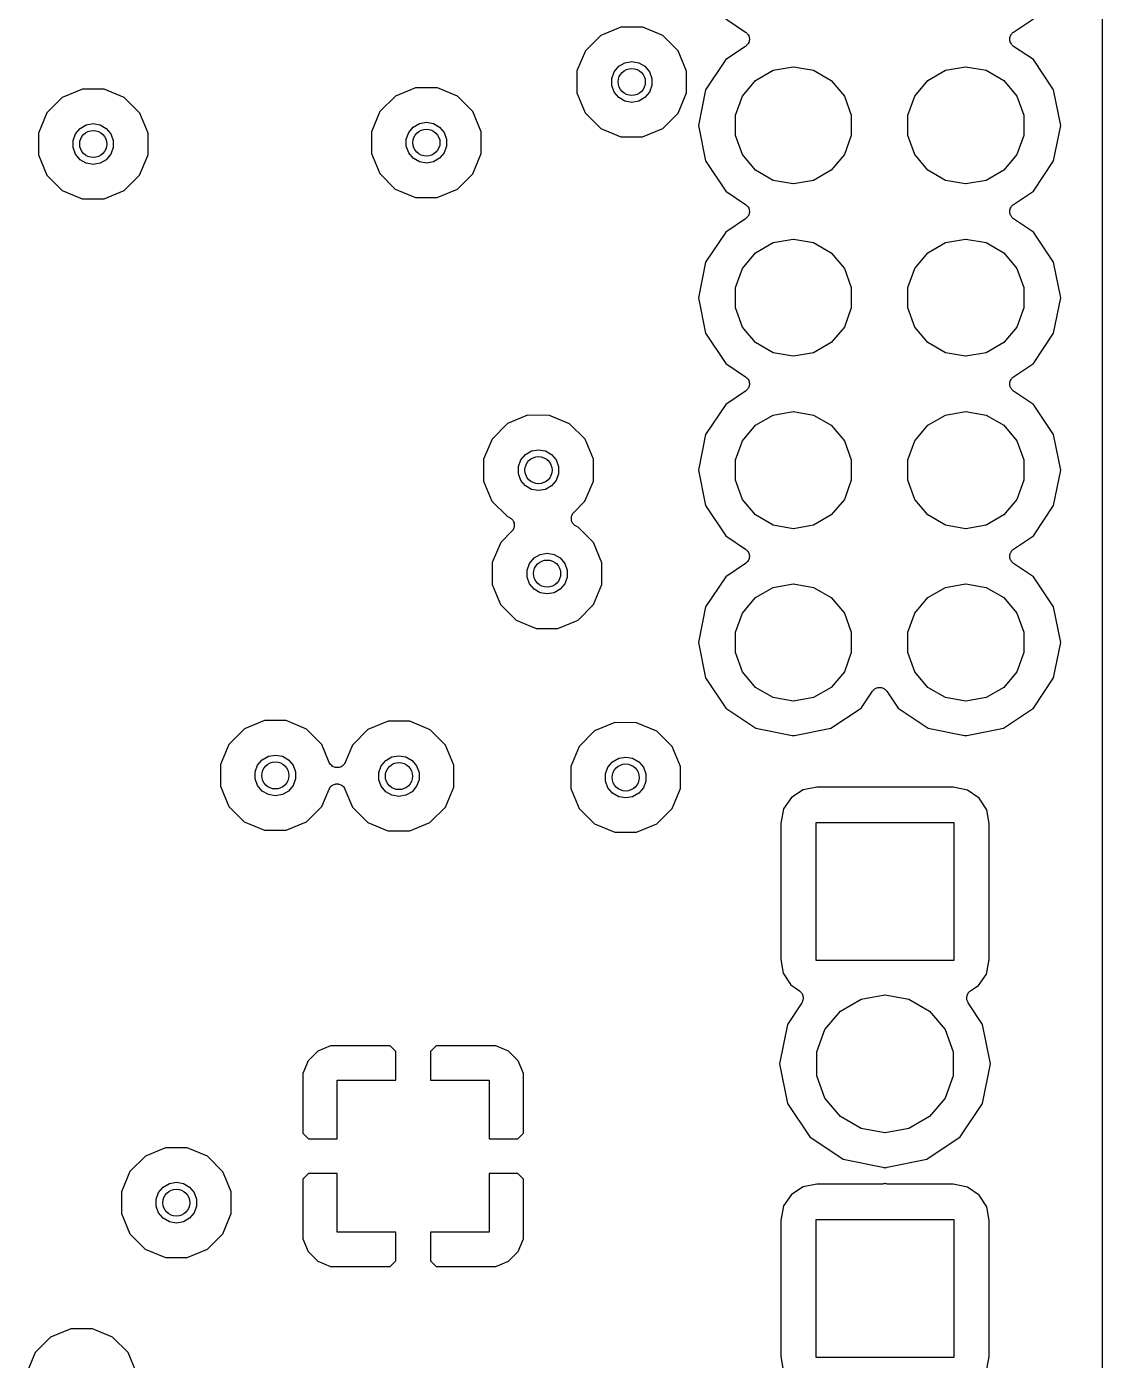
# Model space of a CAD drawing. Extents: x 10 to 287, y -200 to -10.
# Drawn here: x 163.66 to 179.5, y -106.21 to -86.56 of the extents above; entities that cross this region are included whole.
import ezdxf

# ---------------------------------------------------------------- set-up
doc = ezdxf.new("R2010")
doc.units = 0
doc.header["$MEASUREMENT"] = 0
doc.layers.add('BLACK', color=7, linetype='CONTINUOUS')

msp = doc.modelspace()

# ---------------------------------------------------------------- linework, layer by layer
at = {"layer": 'Black'}
for p, q in [((179.501, -47.667), (179.501, -107.903)), ((173.953, -86.4381), (174.246, -86.6344)), ((178.194, -86.6344), (178.487, -86.4381)), ((172.41, -86.5621), (172.113, -86.6848)), ((172.731, -86.5624), (172.41, -86.5621)), ((173.028, -86.6856), (172.731, -86.5624)), ((174.246, -86.6344), (174.256, -86.644)), ((174.256, -86.644), (174.267, -86.6522)), ((174.267, -86.6522), (174.272, -86.6591)), ((174.272, -86.6591), (174.278, -86.6649)), ((174.278, -86.6649), (174.284, -86.6773)), ((178.156, -86.6773), (178.162, -86.6649)), ((178.162, -86.6649), (178.168, -86.6591)), ((178.168, -86.6591), (178.173, -86.6522)), ((178.173, -86.6522), (178.184, -86.644)), ((178.184, -86.644), (178.194, -86.6344)), ((172.113, -86.6848), (171.886, -86.9119)), ((173.255, -86.9131), (173.028, -86.6856)), ((174.246, -86.8456), (173.953, -87.0419)), ((174.256, -86.836), (174.246, -86.8456)), ((174.267, -86.8278), (174.256, -86.836)), ((174.272, -86.8209), (174.267, -86.8278)), ((174.278, -86.8151), (174.272, -86.8209)), ((174.284, -86.8027), (174.278, -86.8151)), ((174.284, -86.6773), (174.292, -86.6889)), ((174.292, -86.7911), (174.284, -86.8027)), ((174.292, -86.6889), (174.294, -86.697)), ((174.294, -86.783), (174.292, -86.7911)), ((174.294, -86.697), (174.298, -86.7045)), ((174.298, -86.7755), (174.294, -86.783)), ((174.298, -86.7045), (174.299, -86.7182)), ((174.299, -86.7618), (174.298, -86.7755)), ((174.299, -86.7182), (174.302, -86.7317)), ((174.302, -86.7483), (174.299, -86.7618)), ((174.302, -86.7317), (174.302, -86.74)), ((174.302, -86.74), (174.302, -86.7483)), ((178.138, -86.7317), (178.141, -86.7182)), ((178.138, -86.74), (178.138, -86.7317)), ((178.138, -86.7483), (178.138, -86.74)), ((178.141, -86.7618), (178.138, -86.7483)), ((178.141, -86.7182), (178.142, -86.7045)), ((178.142, -86.7755), (178.141, -86.7618)), ((178.142, -86.7045), (178.146, -86.697)), ((178.146, -86.783), (178.142, -86.7755)), ((178.146, -86.697), (178.148, -86.6889)), ((178.148, -86.7911), (178.146, -86.783)), ((178.148, -86.6889), (178.156, -86.6773)), ((178.156, -86.8027), (178.148, -86.7911)), ((178.162, -86.8151), (178.156, -86.8027)), ((178.168, -86.8209), (178.162, -86.8151)), ((178.173, -86.8278), (178.168, -86.8209)), ((178.184, -86.836), (178.173, -86.8278)), ((178.194, -86.8456), (178.184, -86.836)), ((178.487, -87.0419), (178.194, -86.8456)), ((171.886, -86.9119), (171.762, -87.2086)), ((173.378, -87.21), (173.255, -86.9131)), ((173.953, -87.0419), (173.656, -87.4861)), ((178.784, -87.4861), (178.487, -87.0419)), ((171.762, -87.2086), (171.762, -87.53)), ((172.274, -87.3178), (172.309, -87.2196)), ((172.309, -87.2196), (172.377, -87.1395)), ((172.377, -87.1395), (172.467, -87.0873)), ((172.467, -87.0873), (172.57, -87.0691)), ((172.57, -87.0691), (172.673, -87.0873)), ((172.673, -87.0873), (172.763, -87.1395)), ((172.763, -87.1395), (172.831, -87.2196)), ((172.831, -87.2196), (172.866, -87.3178)), ((173.378, -87.5314), (173.378, -87.21)), ((174.392, -87.3484), (174.651, -87.1985)), ((174.651, -87.1985), (174.947, -87.1464)), ((174.947, -87.1464), (174.953, -87.1464)), ((174.953, -87.1464), (175.249, -87.1985)), ((175.249, -87.1985), (175.508, -87.3484)), ((176.932, -87.3484), (177.191, -87.1985)), ((177.191, -87.1985), (177.487, -87.1464)), ((177.487, -87.1464), (177.493, -87.1464)), ((177.493, -87.1464), (177.789, -87.1985)), ((177.789, -87.1985), (178.048, -87.3484)), ((172.274, -87.4222), (172.274, -87.3178)), ((172.309, -87.5204), (172.274, -87.4222)), ((172.866, -87.4222), (172.831, -87.5204)), ((172.866, -87.3178), (172.866, -87.4222)), ((174.199, -87.5782), (174.392, -87.3484)), ((175.508, -87.3484), (175.701, -87.5782)), ((176.739, -87.5782), (176.932, -87.3484)), ((178.048, -87.3484), (178.241, -87.5782)), ((164.18, -87.6002), (163.953, -87.8272)), ((164.477, -87.4775), (164.18, -87.6002)), ((164.798, -87.4778), (164.477, -87.4775)), ((165.095, -87.601), (164.798, -87.4778)), ((165.322, -87.8284), (165.095, -87.601)), ((169.088, -87.5798), (168.861, -87.8069)), ((169.385, -87.4571), (169.088, -87.5798)), ((169.706, -87.4574), (169.385, -87.4571)), ((170.003, -87.5806), (169.706, -87.4574)), ((170.067, -87.6448), (170.003, -87.5806)), ((170.23, -87.8081), (170.067, -87.6448)), ((171.762, -87.53), (171.885, -87.8269)), ((172.377, -87.6005), (172.309, -87.5204)), ((172.467, -87.6527), (172.377, -87.6005)), ((172.57, -87.6709), (172.467, -87.6527)), ((172.673, -87.6527), (172.57, -87.6709)), ((172.763, -87.6005), (172.673, -87.6527)), ((172.831, -87.5204), (172.763, -87.6005)), ((173.254, -87.8281), (173.378, -87.5314)), ((173.656, -87.4861), (173.552, -88.01)), ((174.096, -87.86), (174.199, -87.5782)), ((175.701, -87.5782), (175.804, -87.86)), ((176.636, -87.86), (176.739, -87.5782)), ((178.241, -87.5782), (178.344, -87.86)), ((178.888, -88.01), (178.784, -87.4861)), ((163.953, -87.8272), (163.829, -88.124)), ((165.445, -88.1254), (165.322, -87.8284)), ((168.861, -87.8069), (168.737, -88.1036)), ((170.353, -88.105), (170.23, -87.8081)), ((171.885, -87.8269), (172.112, -88.0544)), ((173.027, -88.0552), (173.254, -87.8281)), ((164.444, -88.0549), (164.534, -88.0026)), ((164.534, -88.0026), (164.637, -87.9845)), ((164.637, -87.9845), (164.74, -88.0026)), ((164.74, -88.0026), (164.83, -88.0549)), ((169.284, -88.1146), (169.352, -88.0345)), ((169.352, -88.0345), (169.442, -87.9823)), ((169.442, -87.9823), (169.545, -87.9641)), ((169.545, -87.9641), (169.648, -87.9823)), ((169.648, -87.9823), (169.738, -88.0345)), ((169.738, -88.0345), (169.806, -88.1146)), ((173.552, -88.01), (173.656, -88.5339)), ((174.096, -88.16), (174.096, -87.86)), ((175.804, -87.86), (175.804, -88.16)), ((176.636, -88.16), (176.636, -87.86)), ((178.344, -87.86), (178.344, -88.16)), ((178.784, -88.5339), (178.888, -88.01)), ((163.829, -88.124), (163.829, -88.4453)), ((164.341, -88.2331), (164.376, -88.1349)), ((164.341, -88.3376), (164.341, -88.2331)), ((164.376, -88.1349), (164.444, -88.0549)), ((164.83, -88.0549), (164.897, -88.1349)), ((164.897, -88.1349), (164.933, -88.2331)), ((164.933, -88.2331), (164.933, -88.3376)), ((165.444, -88.4467), (165.445, -88.1254)), ((168.737, -88.1036), (168.737, -88.425)), ((169.249, -88.2128), (169.284, -88.1146)), ((169.249, -88.3172), (169.249, -88.2128)), ((169.806, -88.1146), (169.841, -88.2128)), ((169.841, -88.2128), (169.841, -88.3172)), ((170.353, -88.4264), (170.353, -88.105)), ((172.112, -88.0544), (172.409, -88.1776)), ((172.409, -88.1776), (172.73, -88.1779)), ((172.73, -88.1779), (173.027, -88.0552)), ((174.199, -88.4418), (174.096, -88.16)), ((175.804, -88.16), (175.701, -88.4418)), ((176.739, -88.4418), (176.636, -88.16)), ((178.344, -88.16), (178.241, -88.4418)), ((164.376, -88.4358), (164.341, -88.3376)), ((164.444, -88.5158), (164.376, -88.4358)), ((164.897, -88.4358), (164.83, -88.5158)), ((164.933, -88.3376), (164.897, -88.4358)), ((168.737, -88.425), (168.86, -88.7219)), ((169.284, -88.4154), (169.249, -88.3172)), ((169.352, -88.4955), (169.284, -88.4154)), ((169.806, -88.4154), (169.738, -88.4955)), ((169.841, -88.3172), (169.806, -88.4154)), ((170.229, -88.7231), (170.353, -88.4264)), ((163.829, -88.4453), (163.952, -88.7423)), ((164.534, -88.5681), (164.444, -88.5158)), ((164.637, -88.5862), (164.534, -88.5681)), ((164.74, -88.5681), (164.637, -88.5862)), ((164.83, -88.5158), (164.74, -88.5681)), ((165.321, -88.7435), (165.444, -88.4467)), ((169.442, -88.5477), (169.352, -88.4955)), ((169.545, -88.5659), (169.442, -88.5477)), ((169.648, -88.5477), (169.545, -88.5659)), ((169.738, -88.4955), (169.648, -88.5477)), ((173.656, -88.5339), (173.953, -88.9781)), ((174.392, -88.6716), (174.199, -88.4418)), ((175.701, -88.4418), (175.508, -88.6716)), ((176.932, -88.6716), (176.739, -88.4418)), ((178.241, -88.4418), (178.048, -88.6716)), ((178.487, -88.9781), (178.784, -88.5339)), ((163.952, -88.7423), (164.179, -88.9697)), ((165.094, -88.9705), (165.321, -88.7435)), ((168.86, -88.7219), (169.087, -88.9494)), ((170.002, -88.9502), (170.229, -88.7231)), ((174.651, -88.8215), (174.392, -88.6716)), ((174.947, -88.8736), (174.651, -88.8215)), ((175.249, -88.8215), (174.953, -88.8736)), ((175.508, -88.6716), (175.249, -88.8215)), ((177.191, -88.8215), (176.932, -88.6716)), ((177.487, -88.8736), (177.191, -88.8215)), ((177.789, -88.8215), (177.493, -88.8736)), ((178.048, -88.6716), (177.789, -88.8215)), ((164.179, -88.9697), (164.476, -89.0929)), ((164.797, -89.0932), (165.094, -88.9705)), ((169.087, -88.9494), (169.384, -89.0726)), ((169.705, -89.0729), (170.002, -88.9502)), ((173.953, -88.9781), (174.246, -89.1744)), ((174.953, -88.8736), (174.947, -88.8736)), ((177.493, -88.8736), (177.487, -88.8736)), ((178.194, -89.1744), (178.487, -88.9781)), ((164.476, -89.0929), (164.797, -89.0932)), ((169.384, -89.0726), (169.705, -89.0729)), ((174.246, -89.1744), (174.256, -89.184)), ((174.256, -89.184), (174.267, -89.1922)), ((174.267, -89.1922), (174.272, -89.1991)), ((174.272, -89.1991), (174.278, -89.2049)), ((174.278, -89.2049), (174.284, -89.2173)), ((174.284, -89.2173), (174.292, -89.2289)), ((178.148, -89.2289), (178.156, -89.2173)), ((178.156, -89.2173), (178.162, -89.2049)), ((178.162, -89.2049), (178.168, -89.1991)), ((178.168, -89.1991), (178.173, -89.1922)), ((178.173, -89.1922), (178.184, -89.184)), ((178.184, -89.184), (178.194, -89.1744)), ((174.246, -89.3856), (173.953, -89.5819)), ((174.256, -89.376), (174.246, -89.3856)), ((174.267, -89.3678), (174.256, -89.376)), ((174.272, -89.3609), (174.267, -89.3678)), ((174.278, -89.3551), (174.272, -89.3609)), ((174.284, -89.3427), (174.278, -89.3551)), ((174.292, -89.3311), (174.284, -89.3427)), ((174.292, -89.2289), (174.294, -89.237)), ((174.294, -89.323), (174.292, -89.3311)), ((174.294, -89.237), (174.298, -89.2445)), ((174.298, -89.3155), (174.294, -89.323)), ((174.298, -89.2445), (174.299, -89.2582)), ((174.299, -89.3018), (174.298, -89.3155)), ((174.299, -89.2582), (174.302, -89.2717)), ((174.302, -89.2883), (174.299, -89.3018)), ((174.302, -89.2717), (174.302, -89.28)), ((174.302, -89.28), (174.302, -89.2883)), ((178.138, -89.2717), (178.141, -89.2582)), ((178.138, -89.28), (178.138, -89.2717)), ((178.138, -89.2883), (178.138, -89.28)), ((178.141, -89.3018), (178.138, -89.2883)), ((178.141, -89.2582), (178.142, -89.2445)), ((178.142, -89.3155), (178.141, -89.3018)), ((178.142, -89.2445), (178.146, -89.237)), ((178.146, -89.323), (178.142, -89.3155)), ((178.146, -89.237), (178.148, -89.2289)), ((178.148, -89.3311), (178.146, -89.323)), ((178.156, -89.3427), (178.148, -89.3311)), ((178.162, -89.3551), (178.156, -89.3427)), ((178.168, -89.3609), (178.162, -89.3551)), ((178.173, -89.3678), (178.168, -89.3609)), ((178.184, -89.376), (178.173, -89.3678)), ((178.194, -89.3856), (178.184, -89.376)), ((178.487, -89.5819), (178.194, -89.3856)), ((173.953, -89.5819), (173.656, -90.0261)), ((178.784, -90.0261), (178.487, -89.5819)), ((174.392, -89.8884), (174.651, -89.7385)), ((174.651, -89.7385), (174.947, -89.6864)), ((174.947, -89.6864), (174.953, -89.6864)), ((174.953, -89.6864), (175.249, -89.7385)), ((175.249, -89.7385), (175.508, -89.8884)), ((176.932, -89.8884), (177.191, -89.7385)), ((177.191, -89.7385), (177.487, -89.6864)), ((177.487, -89.6864), (177.493, -89.6864)), ((177.493, -89.6864), (177.789, -89.7385)), ((177.789, -89.7385), (178.048, -89.8884)), ((174.199, -90.1182), (174.392, -89.8884)), ((175.508, -89.8884), (175.701, -90.1182)), ((176.739, -90.1182), (176.932, -89.8884)), ((178.048, -89.8884), (178.241, -90.1182)), ((173.656, -90.0261), (173.552, -90.55)), ((174.096, -90.4), (174.199, -90.1182)), ((175.701, -90.1182), (175.804, -90.4)), ((176.636, -90.4), (176.739, -90.1182)), ((178.241, -90.1182), (178.344, -90.4)), ((178.888, -90.55), (178.784, -90.0261)), ((174.096, -90.7), (174.096, -90.4)), ((175.804, -90.4), (175.804, -90.7)), ((176.636, -90.7), (176.636, -90.4)), ((178.344, -90.4), (178.344, -90.7)), ((173.552, -90.55), (173.656, -91.0739)), ((178.784, -91.0739), (178.888, -90.55)), ((174.199, -90.9818), (174.096, -90.7)), ((175.804, -90.7), (175.701, -90.9818)), ((176.739, -90.9818), (176.636, -90.7)), ((178.344, -90.7), (178.241, -90.9818)), ((174.392, -91.2116), (174.199, -90.9818)), ((175.701, -90.9818), (175.508, -91.2116)), ((176.932, -91.2116), (176.739, -90.9818)), ((178.241, -90.9818), (178.048, -91.2116)), ((173.656, -91.0739), (173.953, -91.5181)), ((178.487, -91.5181), (178.784, -91.0739)), ((174.651, -91.3615), (174.392, -91.2116)), ((174.947, -91.4136), (174.651, -91.3615)), ((175.249, -91.3615), (174.953, -91.4136)), ((175.508, -91.2116), (175.249, -91.3615)), ((177.191, -91.3615), (176.932, -91.2116)), ((177.487, -91.4136), (177.191, -91.3615)), ((177.789, -91.3615), (177.493, -91.4136)), ((178.048, -91.2116), (177.789, -91.3615)), ((173.953, -91.5181), (174.246, -91.7144)), ((174.953, -91.4136), (174.947, -91.4136)), ((177.493, -91.4136), (177.487, -91.4136)), ((178.194, -91.7144), (178.487, -91.5181)), ((174.246, -91.7144), (174.256, -91.724)), ((174.256, -91.724), (174.267, -91.7322)), ((174.267, -91.7322), (174.272, -91.7391)), ((174.272, -91.7391), (174.278, -91.7449)), ((174.278, -91.7449), (174.284, -91.7573)), ((174.284, -91.7573), (174.292, -91.7689)), ((174.292, -91.7689), (174.294, -91.777)), ((174.294, -91.777), (174.298, -91.7845)), ((178.142, -91.7845), (178.146, -91.777)), ((178.146, -91.777), (178.148, -91.7689)), ((178.148, -91.7689), (178.156, -91.7573)), ((178.156, -91.7573), (178.162, -91.7449)), ((178.162, -91.7449), (178.168, -91.7391)), ((178.168, -91.7391), (178.173, -91.7322)), ((178.173, -91.7322), (178.184, -91.724)), ((178.184, -91.724), (178.194, -91.7144)), ((174.246, -91.9256), (173.953, -92.1219)), ((174.256, -91.916), (174.246, -91.9256)), ((174.267, -91.9078), (174.256, -91.916)), ((174.272, -91.9009), (174.267, -91.9078)), ((174.278, -91.8951), (174.272, -91.9009)), ((174.284, -91.8827), (174.278, -91.8951)), ((174.292, -91.8711), (174.284, -91.8827)), ((174.294, -91.863), (174.292, -91.8711)), ((174.298, -91.8555), (174.294, -91.863)), ((174.298, -91.7845), (174.299, -91.7982)), ((174.299, -91.8418), (174.298, -91.8555)), ((174.299, -91.7982), (174.302, -91.8117)), ((174.302, -91.8283), (174.299, -91.8418)), ((174.302, -91.8117), (174.302, -91.82)), ((174.302, -91.82), (174.302, -91.8283)), ((178.138, -91.8117), (178.141, -91.7982)), ((178.138, -91.82), (178.138, -91.8117)), ((178.138, -91.8283), (178.138, -91.82)), ((178.141, -91.8418), (178.138, -91.8283)), ((178.141, -91.7982), (178.142, -91.7845)), ((178.142, -91.8555), (178.141, -91.8418)), ((178.146, -91.863), (178.142, -91.8555)), ((178.148, -91.8711), (178.146, -91.863)), ((178.156, -91.8827), (178.148, -91.8711)), ((178.162, -91.8951), (178.156, -91.8827)), ((178.168, -91.9009), (178.162, -91.8951)), ((178.173, -91.9078), (178.168, -91.9009)), ((178.184, -91.916), (178.173, -91.9078)), ((178.194, -91.9256), (178.184, -91.916)), ((178.487, -92.1219), (178.194, -91.9256)), ((173.953, -92.1219), (173.656, -92.5661)), ((178.784, -92.5661), (178.487, -92.1219)), ((171.036, -92.2831), (170.739, -92.4058)), ((171.357, -92.2834), (171.036, -92.2831)), ((171.654, -92.4066), (171.357, -92.2834)), ((174.392, -92.4284), (174.651, -92.2785)), ((174.651, -92.2785), (174.947, -92.2264)), ((174.947, -92.2264), (174.953, -92.2264)), ((174.953, -92.2264), (175.249, -92.2785)), ((175.249, -92.2785), (175.508, -92.4284)), ((176.932, -92.4284), (177.191, -92.2785)), ((177.191, -92.2785), (177.487, -92.2264)), ((177.487, -92.2264), (177.493, -92.2264)), ((177.493, -92.2264), (177.789, -92.2785)), ((177.789, -92.2785), (178.048, -92.4284)), ((170.739, -92.4058), (170.512, -92.6329)), ((171.881, -92.6341), (171.654, -92.4066)), ((173.656, -92.5661), (173.552, -93.09)), ((174.199, -92.6582), (174.392, -92.4284)), ((175.508, -92.4284), (175.701, -92.6582)), ((176.739, -92.6582), (176.932, -92.4284)), ((178.048, -92.4284), (178.241, -92.6582)), ((178.888, -93.09), (178.784, -92.5661)), ((170.512, -92.6329), (170.388, -92.9296)), ((172.004, -92.931), (171.881, -92.6341)), ((174.096, -92.94), (174.199, -92.6582)), ((175.701, -92.6582), (175.804, -92.94)), ((176.636, -92.94), (176.739, -92.6582)), ((178.241, -92.6582), (178.344, -92.94)), ((170.388, -92.9296), (170.388, -93.251)), ((170.9, -93.0388), (170.935, -92.9406)), ((170.935, -92.9406), (171.003, -92.8605)), ((171.003, -92.8605), (171.093, -92.8083)), ((171.093, -92.8083), (171.196, -92.7901)), ((171.196, -92.7901), (171.299, -92.8083)), ((171.299, -92.8083), (171.389, -92.8605)), ((171.389, -92.8605), (171.457, -92.9406)), ((171.457, -92.9406), (171.492, -93.0388)), ((172.004, -93.2524), (172.004, -92.931)), ((174.096, -93.24), (174.096, -92.94)), ((175.804, -92.94), (175.804, -93.24)), ((176.636, -93.24), (176.636, -92.94)), ((178.344, -92.94), (178.344, -93.24)), ((170.9, -93.1432), (170.9, -93.0388)), ((170.935, -93.2414), (170.9, -93.1432)), ((171.492, -93.1432), (171.457, -93.2414)), ((171.492, -93.0388), (171.492, -93.1432)), ((173.552, -93.09), (173.656, -93.6139)), ((178.784, -93.6139), (178.888, -93.09)), ((170.388, -93.251), (170.511, -93.5479)), ((171.003, -93.3215), (170.935, -93.2414)), ((171.093, -93.3737), (171.003, -93.3215)), ((171.389, -93.3215), (171.299, -93.3737)), ((171.457, -93.2414), (171.389, -93.3215)), ((171.88, -93.5491), (172.004, -93.2524)), ((174.199, -93.5218), (174.096, -93.24)), ((175.804, -93.24), (175.701, -93.5218)), ((176.739, -93.5218), (176.636, -93.24)), ((178.344, -93.24), (178.241, -93.5218)), ((170.511, -93.5479), (170.738, -93.7754)), ((171.196, -93.3919), (171.093, -93.3737)), ((171.299, -93.3737), (171.196, -93.3919)), ((171.716, -93.7134), (171.88, -93.5491)), ((174.392, -93.7516), (174.199, -93.5218)), ((175.701, -93.5218), (175.508, -93.7516)), ((176.932, -93.7516), (176.739, -93.5218)), ((178.241, -93.5218), (178.048, -93.7516)), ((171.69, -93.7495), (171.695, -93.7427)), ((171.695, -93.7427), (171.698, -93.7349)), ((171.698, -93.7349), (171.708, -93.7247)), ((171.708, -93.7247), (171.716, -93.7134)), ((173.656, -93.6139), (173.953, -94.0581)), ((178.487, -94.0581), (178.784, -93.6139)), ((170.738, -93.7754), (170.762, -93.7854)), ((170.762, -93.7854), (170.774, -93.7929)), ((170.774, -93.7929), (170.786, -93.7988)), ((170.786, -93.7988), (170.792, -93.8047)), ((170.792, -93.8047), (170.799, -93.8092)), ((170.799, -93.8092), (170.808, -93.8202)), ((170.808, -93.8202), (170.818, -93.83)), ((170.818, -93.83), (170.821, -93.8376)), ((170.821, -93.8376), (170.826, -93.8442)), ((170.826, -93.8442), (170.83, -93.8574)), ((170.83, -93.8574), (170.836, -93.87)), ((170.837, -93.9303), (170.832, -93.9431)), ((170.836, -93.87), (170.837, -93.8783)), ((170.837, -93.8783), (170.839, -93.8863)), ((170.838, -93.922), (170.837, -93.9303)), ((170.84, -93.9139), (170.838, -93.922)), ((170.839, -93.8863), (170.839, -93.9001)), ((170.839, -93.9001), (170.84, -93.9139)), ((171.679, -93.7921), (171.681, -93.784)), ((171.68, -93.8059), (171.679, -93.7921)), ((171.68, -93.8197), (171.68, -93.8059)), ((171.682, -93.8277), (171.68, -93.8197)), ((171.681, -93.784), (171.682, -93.7757)), ((171.682, -93.7757), (171.687, -93.7629)), ((171.683, -93.836), (171.682, -93.8277)), ((171.689, -93.8486), (171.683, -93.836)), ((171.687, -93.7629), (171.69, -93.7495)), ((171.693, -93.8618), (171.689, -93.8486)), ((171.698, -93.8684), (171.693, -93.8618)), ((171.701, -93.876), (171.698, -93.8684)), ((171.711, -93.8858), (171.701, -93.876)), ((171.72, -93.8968), (171.711, -93.8858)), ((171.727, -93.9013), (171.72, -93.8968)), ((171.733, -93.9072), (171.727, -93.9013)), ((171.745, -93.9131), (171.733, -93.9072)), ((171.757, -93.9206), (171.745, -93.9131)), ((171.781, -93.9306), (171.757, -93.9206)), ((172.008, -94.1581), (171.781, -93.9306)), ((174.651, -93.9015), (174.392, -93.7516)), ((174.947, -93.9536), (174.651, -93.9015)), ((175.249, -93.9015), (174.953, -93.9536)), ((175.508, -93.7516), (175.249, -93.9015)), ((177.191, -93.9015), (176.932, -93.7516)), ((177.487, -93.9536), (177.191, -93.9015)), ((177.789, -93.9015), (177.493, -93.9536)), ((178.048, -93.7516), (177.789, -93.9015)), ((170.803, -93.9926), (170.639, -94.1569)), ((170.811, -93.9813), (170.803, -93.9926)), ((170.821, -93.9711), (170.811, -93.9813)), ((170.824, -93.9633), (170.821, -93.9711)), ((170.829, -93.9565), (170.824, -93.9633)), ((170.832, -93.9431), (170.829, -93.9565)), ((173.953, -94.0581), (174.246, -94.2544)), ((174.953, -93.9536), (174.947, -93.9536)), ((177.493, -93.9536), (177.487, -93.9536)), ((178.194, -94.2544), (178.487, -94.0581)), ((170.639, -94.1569), (170.515, -94.4536)), ((171.13, -94.3845), (171.22, -94.3323)), ((171.22, -94.3323), (171.323, -94.3141)), ((171.323, -94.3141), (171.426, -94.3323)), ((171.426, -94.3323), (171.516, -94.3845)), ((172.131, -94.455), (172.008, -94.1581)), ((174.246, -94.2544), (174.256, -94.264)), ((174.256, -94.264), (174.267, -94.2722)), ((174.267, -94.2722), (174.272, -94.2791)), ((174.272, -94.2791), (174.278, -94.2849)), ((174.278, -94.2849), (174.284, -94.2973)), ((174.284, -94.2973), (174.292, -94.3089)), ((174.292, -94.3089), (174.294, -94.317)), ((174.294, -94.317), (174.298, -94.3245)), ((174.298, -94.3245), (174.299, -94.3382)), ((178.141, -94.3382), (178.142, -94.3245)), ((178.142, -94.3245), (178.146, -94.317)), ((178.146, -94.317), (178.148, -94.3089)), ((178.148, -94.3089), (178.156, -94.2973)), ((178.156, -94.2973), (178.162, -94.2849)), ((178.162, -94.2849), (178.168, -94.2791)), ((178.168, -94.2791), (178.173, -94.2722)), ((178.173, -94.2722), (178.184, -94.264)), ((178.184, -94.264), (178.194, -94.2544)), ((170.515, -94.4536), (170.515, -94.775)), ((171.027, -94.5628), (171.062, -94.4646)), ((171.062, -94.4646), (171.13, -94.3845)), ((171.516, -94.3845), (171.584, -94.4646)), ((171.584, -94.4646), (171.619, -94.5628)), ((172.131, -94.7764), (172.131, -94.455)), ((174.246, -94.4656), (173.953, -94.6619)), ((174.256, -94.456), (174.246, -94.4656)), ((174.267, -94.4478), (174.256, -94.456)), ((174.272, -94.4409), (174.267, -94.4478)), ((174.278, -94.4351), (174.272, -94.4409)), ((174.284, -94.4227), (174.278, -94.4351)), ((174.292, -94.4111), (174.284, -94.4227)), ((174.294, -94.403), (174.292, -94.4111)), ((174.298, -94.3955), (174.294, -94.403)), ((174.299, -94.3818), (174.298, -94.3955)), ((174.299, -94.3382), (174.302, -94.3517)), ((174.302, -94.3683), (174.299, -94.3818)), ((174.302, -94.3517), (174.302, -94.36)), ((174.302, -94.36), (174.302, -94.3683)), ((178.138, -94.3517), (178.141, -94.3382)), ((178.138, -94.36), (178.138, -94.3517)), ((178.138, -94.3683), (178.138, -94.36)), ((178.141, -94.3818), (178.138, -94.3683)), ((178.142, -94.3955), (178.141, -94.3818)), ((178.146, -94.403), (178.142, -94.3955)), ((178.148, -94.4111), (178.146, -94.403)), ((178.156, -94.4227), (178.148, -94.4111)), ((178.162, -94.4351), (178.156, -94.4227)), ((178.168, -94.4409), (178.162, -94.4351)), ((178.173, -94.4478), (178.168, -94.4409)), ((178.184, -94.456), (178.173, -94.4478)), ((178.194, -94.4656), (178.184, -94.456)), ((178.487, -94.6619), (178.194, -94.4656)), ((171.027, -94.6672), (171.027, -94.5628)), ((171.062, -94.7654), (171.027, -94.6672)), ((171.619, -94.6672), (171.584, -94.7654)), ((171.619, -94.5628), (171.619, -94.6672)), ((173.953, -94.6619), (173.656, -95.1061)), ((178.784, -95.1061), (178.487, -94.6619)), ((170.515, -94.775), (170.638, -95.0719)), ((171.13, -94.8455), (171.062, -94.7654)), ((171.22, -94.8977), (171.13, -94.8455)), ((171.323, -94.9159), (171.22, -94.8977)), ((171.426, -94.8977), (171.323, -94.9159)), ((171.516, -94.8455), (171.426, -94.8977)), ((171.584, -94.7654), (171.516, -94.8455)), ((172.007, -95.0731), (172.131, -94.7764)), ((174.392, -94.9684), (174.651, -94.8185)), ((174.651, -94.8185), (174.947, -94.7664)), ((174.947, -94.7664), (174.953, -94.7664)), ((174.953, -94.7664), (175.249, -94.8185)), ((175.249, -94.8185), (175.508, -94.9684)), ((176.932, -94.9684), (177.191, -94.8185)), ((177.191, -94.8185), (177.487, -94.7664)), ((177.487, -94.7664), (177.493, -94.7664)), ((177.493, -94.7664), (177.789, -94.8185)), ((177.789, -94.8185), (178.048, -94.9684)), ((170.638, -95.0719), (170.865, -95.2994)), ((171.78, -95.3002), (172.007, -95.0731)), ((173.656, -95.1061), (173.552, -95.63)), ((174.199, -95.1982), (174.392, -94.9684)), ((175.508, -94.9684), (175.701, -95.1982)), ((176.739, -95.1982), (176.932, -94.9684)), ((178.048, -94.9684), (178.241, -95.1982)), ((178.888, -95.63), (178.784, -95.1061)), ((170.865, -95.2994), (171.162, -95.4226)), ((171.483, -95.4229), (171.78, -95.3002)), ((174.096, -95.48), (174.199, -95.1982)), ((175.701, -95.1982), (175.804, -95.48)), ((176.636, -95.48), (176.739, -95.1982)), ((178.241, -95.1982), (178.344, -95.48)), ((171.162, -95.4226), (171.483, -95.4229)), ((174.096, -95.78), (174.096, -95.48)), ((175.804, -95.48), (175.804, -95.78)), ((176.636, -95.78), (176.636, -95.48)), ((178.344, -95.48), (178.344, -95.78)), ((173.552, -95.63), (173.656, -96.1539)), ((178.784, -96.1539), (178.888, -95.63)), ((174.199, -96.0618), (174.096, -95.78)), ((175.804, -95.78), (175.701, -96.0618)), ((176.739, -96.0618), (176.636, -95.78)), ((178.344, -95.78), (178.241, -96.0618)), ((174.392, -96.2916), (174.199, -96.0618)), ((175.701, -96.0618), (175.508, -96.2916)), ((176.932, -96.2916), (176.739, -96.0618)), ((178.241, -96.0618), (178.048, -96.2916)), ((173.656, -96.1539), (173.953, -96.5981)), ((174.651, -96.4415), (174.392, -96.2916)), ((175.508, -96.2916), (175.249, -96.4415)), ((176.169, -96.3026), (176.177, -96.3006)), ((176.177, -96.3006), (176.184, -96.2969)), ((176.184, -96.2969), (176.198, -96.2954)), ((176.198, -96.2954), (176.212, -96.2921)), ((176.212, -96.2921), (176.22, -96.293)), ((176.22, -96.293), (176.228, -96.2921)), ((176.228, -96.2921), (176.242, -96.2954)), ((176.242, -96.2954), (176.256, -96.2969)), ((176.256, -96.2969), (176.263, -96.3006)), ((176.263, -96.3006), (176.271, -96.3026)), ((177.191, -96.4415), (176.932, -96.2916)), ((178.048, -96.2916), (177.789, -96.4415)), ((178.487, -96.5981), (178.784, -96.1539)), ((174.947, -96.4936), (174.651, -96.4415)), ((174.953, -96.4936), (174.947, -96.4936)), ((175.249, -96.4415), (174.953, -96.4936)), ((175.947, -96.5981), (176.114, -96.3483)), ((176.114, -96.3483), (176.124, -96.3383)), ((176.124, -96.3383), (176.132, -96.3271)), ((176.132, -96.3271), (176.139, -96.3224)), ((176.139, -96.3224), (176.145, -96.3164)), ((176.145, -96.3164), (176.157, -96.3103)), ((176.157, -96.3103), (176.169, -96.3026)), ((176.271, -96.3026), (176.283, -96.3103)), ((176.283, -96.3103), (176.295, -96.3164)), ((176.295, -96.3164), (176.301, -96.3224)), ((176.301, -96.3224), (176.308, -96.3271)), ((176.308, -96.3271), (176.316, -96.3383)), ((176.316, -96.3383), (176.326, -96.3483)), ((176.326, -96.3483), (176.493, -96.5981)), ((177.487, -96.4936), (177.191, -96.4415)), ((177.493, -96.4936), (177.487, -96.4936)), ((177.789, -96.4415), (177.493, -96.4936)), ((173.953, -96.5981), (174.397, -96.8949)), ((175.503, -96.8949), (175.947, -96.5981)), ((176.493, -96.5981), (176.937, -96.8949)), ((178.043, -96.8949), (178.487, -96.5981)), ((167.16, -96.7821), (166.863, -96.9048)), ((167.481, -96.7824), (167.16, -96.7821)), ((167.778, -96.9056), (167.481, -96.7824)), ((168.98, -96.7921), (168.683, -96.9148)), ((169.301, -96.7924), (168.98, -96.7921)), ((169.598, -96.9156), (169.301, -96.7924)), ((172.32, -96.8121), (172.023, -96.9348)), ((172.641, -96.8124), (172.32, -96.8121)), ((172.938, -96.9356), (172.641, -96.8124)), ((166.863, -96.9048), (166.636, -97.1319)), ((168.005, -97.1331), (167.778, -96.9056)), ((168.683, -96.9148), (168.456, -97.1419)), ((169.825, -97.1431), (169.598, -96.9156)), ((172.023, -96.9348), (171.796, -97.1619)), ((173.165, -97.1631), (172.938, -96.9356)), ((174.397, -96.8949), (174.933, -97.0016)), ((174.933, -97.0016), (174.967, -97.0016)), ((174.967, -97.0016), (175.503, -96.8949)), ((176.937, -96.8949), (177.473, -97.0016)), ((177.473, -97.0016), (177.507, -97.0016)), ((177.507, -97.0016), (178.043, -96.8949)), ((166.636, -97.1319), (166.512, -97.4286)), ((168.115, -97.3979), (168.005, -97.1331)), ((168.456, -97.1419), (168.349, -97.3981)), ((169.948, -97.44), (169.825, -97.1431)), ((171.796, -97.1619), (171.672, -97.4586)), ((173.288, -97.46), (173.165, -97.1631)), ((166.512, -97.4286), (166.512, -97.75)), ((167.024, -97.5378), (167.059, -97.4396)), ((167.059, -97.4396), (167.127, -97.3595)), ((167.127, -97.3595), (167.217, -97.3073)), ((167.217, -97.3073), (167.32, -97.2891)), ((167.32, -97.2891), (167.423, -97.3073)), ((167.423, -97.3073), (167.513, -97.3595)), ((167.513, -97.3595), (167.581, -97.4396)), ((167.581, -97.4396), (167.616, -97.5378)), ((168.123, -97.4119), (168.115, -97.3979)), ((168.131, -97.4266), (168.123, -97.4119)), ((168.135, -97.4304), (168.131, -97.4266)), ((168.138, -97.4351), (168.135, -97.4304)), ((168.151, -97.4452), (168.138, -97.4351)), ((168.164, -97.4565), (168.151, -97.4452)), ((168.169, -97.4586), (168.164, -97.4565)), ((168.173, -97.462), (168.169, -97.4586)), ((168.189, -97.467), (168.173, -97.462)), ((168.204, -97.4734), (168.189, -97.467)), ((168.21, -97.4736), (168.204, -97.4734)), ((168.215, -97.4753), (168.21, -97.4736)), ((168.232, -97.4746), (168.215, -97.4753)), ((168.248, -97.4753), (168.232, -97.4746)), ((168.254, -97.4737), (168.248, -97.4753)), ((168.259, -97.4734), (168.254, -97.4737)), ((168.275, -97.4671), (168.259, -97.4734)), ((168.291, -97.4621), (168.275, -97.4671)), ((168.295, -97.4587), (168.291, -97.4621)), ((168.3, -97.4566), (168.295, -97.4587)), ((168.312, -97.4454), (168.3, -97.4566)), ((168.326, -97.4353), (168.312, -97.4454)), ((168.329, -97.4306), (168.326, -97.4353)), ((168.333, -97.4268), (168.329, -97.4306)), ((168.34, -97.4121), (168.333, -97.4268)), ((168.349, -97.3981), (168.34, -97.4121)), ((168.844, -97.5478), (168.879, -97.4496)), ((168.879, -97.4496), (168.947, -97.3695)), ((168.947, -97.3695), (169.037, -97.3173)), ((169.037, -97.3173), (169.14, -97.2991)), ((169.14, -97.2991), (169.243, -97.3173)), ((169.243, -97.3173), (169.333, -97.3695)), ((169.333, -97.3695), (169.401, -97.4496)), ((169.401, -97.4496), (169.436, -97.5478)), ((169.948, -97.7614), (169.948, -97.44)), ((171.672, -97.4586), (171.672, -97.78)), ((172.184, -97.5678), (172.219, -97.4696)), ((172.219, -97.4696), (172.287, -97.3895)), ((172.287, -97.3895), (172.377, -97.3373)), ((172.377, -97.3373), (172.48, -97.3191)), ((172.48, -97.3191), (172.583, -97.3373)), ((172.583, -97.3373), (172.673, -97.3895)), ((172.673, -97.3895), (172.741, -97.4696)), ((172.741, -97.4696), (172.776, -97.5678)), ((173.288, -97.7814), (173.288, -97.46)), ((167.024, -97.6422), (167.024, -97.5378)), ((167.059, -97.7404), (167.024, -97.6422)), ((167.616, -97.6422), (167.581, -97.7404)), ((167.616, -97.5378), (167.616, -97.6422)), ((168.844, -97.6522), (168.844, -97.5478)), ((168.879, -97.7504), (168.844, -97.6522)), ((169.436, -97.6522), (169.401, -97.7504)), ((169.436, -97.5478), (169.436, -97.6522)), ((172.184, -97.6722), (172.184, -97.5678)), ((172.219, -97.7704), (172.184, -97.6722)), ((172.776, -97.6722), (172.741, -97.7704)), ((172.776, -97.5678), (172.776, -97.6722)), ((166.512, -97.75), (166.635, -98.0469)), ((167.127, -97.8205), (167.059, -97.7404)), ((167.217, -97.8727), (167.127, -97.8205)), ((167.32, -97.8909), (167.217, -97.8727)), ((167.423, -97.8727), (167.32, -97.8909)), ((167.513, -97.8205), (167.423, -97.8727)), ((167.581, -97.7404), (167.513, -97.8205)), ((168.004, -98.0481), (168.111, -97.7919)), ((168.111, -97.7919), (168.12, -97.7779)), ((168.12, -97.7779), (168.127, -97.7632)), ((168.127, -97.7632), (168.131, -97.7594)), ((168.131, -97.7594), (168.134, -97.7547)), ((168.134, -97.7547), (168.148, -97.7446)), ((168.148, -97.7446), (168.16, -97.7334)), ((168.16, -97.7334), (168.165, -97.7313)), ((168.165, -97.7313), (168.169, -97.7279)), ((168.169, -97.7279), (168.185, -97.7229)), ((168.185, -97.7229), (168.201, -97.7166)), ((168.201, -97.7166), (168.206, -97.7163)), ((168.206, -97.7163), (168.212, -97.7147)), ((168.212, -97.7147), (168.228, -97.7154)), ((168.228, -97.7154), (168.245, -97.7147)), ((168.245, -97.7147), (168.25, -97.7164)), ((168.25, -97.7164), (168.256, -97.7166)), ((168.256, -97.7166), (168.271, -97.723)), ((168.271, -97.723), (168.287, -97.728)), ((168.287, -97.728), (168.291, -97.7314)), ((168.291, -97.7314), (168.296, -97.7335)), ((168.296, -97.7335), (168.309, -97.7448)), ((168.309, -97.7448), (168.322, -97.7549)), ((168.322, -97.7549), (168.325, -97.7596)), ((168.325, -97.7596), (168.329, -97.7634)), ((168.329, -97.7634), (168.337, -97.7781)), ((168.337, -97.7781), (168.345, -97.7921)), ((168.345, -97.7921), (168.455, -98.0569)), ((168.947, -97.8305), (168.879, -97.7504)), ((169.037, -97.8827), (168.947, -97.8305)), ((169.333, -97.8305), (169.243, -97.8827)), ((169.401, -97.7504), (169.333, -97.8305)), ((169.824, -98.0581), (169.948, -97.7614)), ((171.672, -97.78), (171.795, -98.0769)), ((172.287, -97.8505), (172.219, -97.7704)), ((172.377, -97.9027), (172.287, -97.8505)), ((172.673, -97.8505), (172.583, -97.9027)), ((172.741, -97.7704), (172.673, -97.8505)), ((173.164, -98.0781), (173.288, -97.7814)), ((175.097, -97.8011), (174.923, -97.9128)), ((175.296, -97.7636), (175.097, -97.8011)), ((177.303, -97.7636), (175.296, -97.7636)), ((177.517, -97.8069), (177.303, -97.7636)), ((177.687, -97.9229), (177.517, -97.8069)), ((166.635, -98.0469), (166.862, -98.2744)), ((167.777, -98.2752), (168.004, -98.0481)), ((168.455, -98.0569), (168.682, -98.2844)), ((169.14, -97.9009), (169.037, -97.8827)), ((169.243, -97.8827), (169.14, -97.9009)), ((169.597, -98.2852), (169.824, -98.0581)), ((172.48, -97.9209), (172.377, -97.9027)), ((172.583, -97.9027), (172.48, -97.9209)), ((174.923, -97.9128), (174.807, -98.0825)), ((177.799, -98.0965), (177.687, -97.9229)), ((171.795, -98.0769), (172.022, -98.3044)), ((172.937, -98.3052), (173.164, -98.0781)), ((174.807, -98.0825), (174.764, -98.2967)), ((177.836, -98.2958), (177.799, -98.0965)), ((166.862, -98.2744), (167.159, -98.3976)), ((167.159, -98.3976), (167.48, -98.3979)), ((167.48, -98.3979), (167.777, -98.2752)), ((168.682, -98.2844), (168.979, -98.4076)), ((168.979, -98.4076), (169.3, -98.4079)), ((169.3, -98.4079), (169.597, -98.2852)), ((172.022, -98.3044), (172.319, -98.4276)), ((172.319, -98.4276), (172.64, -98.4279)), ((172.64, -98.4279), (172.937, -98.3052)), ((174.764, -98.2967), (174.764, -100.304)), ((175.284, -100.316), (175.284, -98.284)), ((175.284, -98.284), (177.316, -98.284)), ((177.316, -98.284), (177.316, -100.316)), ((177.836, -100.303), (177.836, -98.2958)), ((174.764, -100.304), (174.801, -100.503)), ((177.316, -100.316), (175.284, -100.316)), ((177.793, -100.517), (177.836, -100.303)), ((174.801, -100.503), (174.913, -100.677)), ((177.677, -100.687), (177.793, -100.517)), ((174.913, -100.677), (175.04, -100.764)), ((175.04, -100.764), (175.048, -100.772)), ((175.048, -100.772), (175.057, -100.777)), ((175.057, -100.777), (175.064, -100.787)), ((175.064, -100.787), (175.072, -100.795)), ((175.072, -100.795), (175.077, -100.805)), ((175.077, -100.805), (175.083, -100.813)), ((175.083, -100.813), (175.086, -100.824)), ((177.514, -100.822), (177.517, -100.812)), ((177.517, -100.812), (177.524, -100.802)), ((177.524, -100.802), (177.529, -100.791)), ((177.529, -100.791), (177.537, -100.785)), ((177.537, -100.785), (177.543, -100.776)), ((177.543, -100.776), (177.553, -100.77)), ((177.553, -100.77), (177.562, -100.761)), ((177.562, -100.761), (177.677, -100.687)), ((175.074, -100.94), (174.862, -101.258)), ((175.079, -100.93), (175.074, -100.94)), ((175.085, -100.922), (175.079, -100.93)), ((175.087, -100.91), (175.085, -100.922)), ((175.086, -100.824), (175.091, -100.835)), ((175.092, -100.899), (175.087, -100.91)), ((175.091, -100.835), (175.092, -100.845)), ((175.092, -100.845), (175.095, -100.855)), ((175.093, -100.889), (175.092, -100.899)), ((175.095, -100.879), (175.093, -100.889)), ((175.095, -100.855), (175.094, -100.867)), ((175.094, -100.867), (175.095, -100.879)), ((175.643, -101.062), (175.949, -100.885)), ((175.949, -100.885), (176.296, -100.824)), ((176.296, -100.824), (176.304, -100.824)), ((176.304, -100.824), (176.651, -100.885)), ((176.651, -100.885), (176.957, -101.062)), ((177.504, -100.854), (177.508, -100.843)), ((177.505, -100.864), (177.504, -100.854)), ((177.504, -100.874), (177.505, -100.864)), ((177.506, -100.886), (177.504, -100.874)), ((177.507, -100.898), (177.506, -100.886)), ((177.511, -100.908), (177.507, -100.898)), ((177.508, -100.843), (177.509, -100.831)), ((177.509, -100.831), (177.514, -100.822)), ((177.513, -100.917), (177.511, -100.908)), ((177.52, -100.928), (177.513, -100.917)), ((177.525, -100.939), (177.52, -100.928)), ((177.738, -101.258), (177.525, -100.939)), ((175.416, -101.332), (175.643, -101.062)), ((176.957, -101.062), (177.184, -101.332)), ((174.862, -101.258), (174.746, -101.84)), ((175.296, -101.664), (175.416, -101.332)), ((177.184, -101.332), (177.304, -101.664)), ((177.854, -101.84), (177.738, -101.258)), ((168.131, -101.574), (167.945, -101.652)), ((169.012, -101.574), (168.131, -101.574)), ((169.096, -101.659), (169.012, -101.574)), ((169.688, -101.574), (169.604, -101.659)), ((170.569, -101.574), (169.688, -101.574)), ((170.755, -101.652), (170.569, -101.574)), ((167.802, -101.795), (167.724, -101.981)), ((167.945, -101.652), (167.802, -101.795)), ((169.096, -102.082), (169.096, -101.659)), ((169.604, -101.659), (169.604, -102.082)), ((170.898, -101.795), (170.755, -101.652)), ((170.976, -101.981), (170.898, -101.795)), ((175.296, -102.016), (175.296, -101.664)), ((177.304, -101.664), (177.304, -102.016)), ((167.724, -101.981), (167.724, -102.862)), ((170.976, -102.862), (170.976, -101.981)), ((174.746, -101.84), (174.862, -102.422)), ((177.738, -102.422), (177.854, -101.84)), ((168.232, -102.946), (168.232, -102.082)), ((168.232, -102.082), (169.096, -102.082)), ((169.604, -102.082), (170.468, -102.082)), ((170.468, -102.082), (170.468, -102.946)), ((175.416, -102.348), (175.296, -102.016)), ((177.304, -102.016), (177.184, -102.348)), ((175.643, -102.618), (175.416, -102.348)), ((177.184, -102.348), (176.957, -102.618)), ((174.862, -102.422), (175.192, -102.916)), ((177.408, -102.916), (177.738, -102.422)), ((175.949, -102.795), (175.643, -102.618)), ((176.957, -102.618), (176.651, -102.795)), ((167.724, -102.862), (167.809, -102.946)), ((167.809, -102.946), (168.232, -102.946)), ((170.468, -102.946), (170.891, -102.946)), ((170.891, -102.946), (170.976, -102.862)), ((175.192, -102.916), (175.685, -103.246)), ((176.296, -102.856), (175.949, -102.795)), ((176.304, -102.856), (176.296, -102.856)), ((176.651, -102.795), (176.304, -102.856)), ((176.915, -103.246), (177.408, -102.916)), ((165.702, -103.078), (165.405, -103.201)), ((166.023, -103.078), (165.702, -103.078)), ((166.32, -103.202), (166.023, -103.078)), ((165.405, -103.201), (165.178, -103.428)), ((166.547, -103.429), (166.32, -103.202)), ((175.685, -103.246), (176.27, -103.362)), ((176.27, -103.362), (176.279, -103.366)), ((176.279, -103.366), (176.289, -103.367)), ((176.289, -103.367), (176.3, -103.373)), ((176.3, -103.373), (176.311, -103.367)), ((176.3, -103.373), (176.3, -103.374)), ((176.3, -103.374), (176.3, -103.373)), ((176.311, -103.367), (176.321, -103.366)), ((176.321, -103.366), (176.33, -103.362)), ((176.33, -103.362), (176.915, -103.246)), ((165.178, -103.428), (165.054, -103.725)), ((166.591, -103.534), (166.547, -103.429)), ((166.67, -103.726), (166.591, -103.534)), ((167.809, -103.454), (167.724, -103.538)), ((167.724, -103.538), (167.724, -104.419)), ((168.232, -103.454), (167.809, -103.454)), ((168.232, -104.318), (168.232, -103.454)), ((170.468, -103.454), (170.468, -104.318)), ((170.891, -103.454), (170.468, -103.454)), ((170.976, -103.538), (170.891, -103.454)), ((170.976, -104.419), (170.976, -103.538)), ((165.054, -103.725), (165.054, -104.046)), ((165.566, -103.834), (165.601, -103.736)), ((165.601, -103.736), (165.669, -103.656)), ((165.669, -103.656), (165.759, -103.603)), ((165.759, -103.603), (165.862, -103.585)), ((165.862, -103.585), (165.965, -103.603)), ((165.965, -103.603), (166.055, -103.656)), ((166.055, -103.656), (166.123, -103.736)), ((166.123, -103.736), (166.158, -103.834)), ((166.67, -104.047), (166.67, -103.726)), ((174.923, -103.763), (174.807, -103.933)), ((175.097, -103.651), (174.923, -103.763)), ((175.296, -103.614), (175.097, -103.651)), ((176.245, -103.614), (175.296, -103.614)), ((176.255, -103.612), (176.245, -103.614)), ((176.265, -103.612), (176.255, -103.612)), ((176.276, -103.608), (176.265, -103.612)), ((176.289, -103.606), (176.276, -103.608)), ((176.297, -103.601), (176.289, -103.606)), ((176.3, -103.6), (176.297, -103.601)), ((176.303, -103.601), (176.3, -103.6)), ((176.311, -103.606), (176.303, -103.601)), ((176.324, -103.608), (176.311, -103.606)), ((176.335, -103.612), (176.324, -103.608)), ((176.345, -103.612), (176.335, -103.612)), ((176.355, -103.614), (176.345, -103.612)), ((177.303, -103.614), (176.355, -103.614)), ((177.517, -103.657), (177.303, -103.614)), ((177.687, -103.773), (177.517, -103.657)), ((165.566, -103.938), (165.566, -103.834)), ((165.601, -104.036), (165.566, -103.938)), ((166.158, -103.938), (166.123, -104.036)), ((166.158, -103.834), (166.158, -103.938)), ((174.807, -103.933), (174.764, -104.147)), ((177.799, -103.947), (177.687, -103.773)), ((177.836, -104.146), (177.799, -103.947)), ((165.054, -104.046), (165.177, -104.343)), ((165.669, -104.116), (165.601, -104.036)), ((165.759, -104.169), (165.669, -104.116)), ((166.055, -104.116), (165.965, -104.169)), ((166.123, -104.036), (166.055, -104.116)), ((166.546, -104.344), (166.67, -104.047)), ((174.764, -104.147), (174.764, -106.154)), ((175.284, -106.166), (175.284, -104.134)), ((175.284, -104.134), (177.316, -104.134)), ((177.316, -104.134), (177.316, -106.166)), ((177.836, -106.153), (177.836, -104.146)), ((165.177, -104.343), (165.404, -104.57)), ((165.862, -104.187), (165.759, -104.169)), ((165.965, -104.169), (165.862, -104.187)), ((166.319, -104.571), (166.546, -104.344)), ((169.096, -104.318), (168.232, -104.318)), ((169.096, -104.741), (169.096, -104.318)), ((170.468, -104.318), (169.604, -104.318)), ((169.604, -104.318), (169.604, -104.741)), ((167.724, -104.419), (167.802, -104.605)), ((170.898, -104.605), (170.976, -104.419)), ((165.404, -104.57), (165.701, -104.694)), ((165.701, -104.694), (166.022, -104.694)), ((166.022, -104.694), (166.319, -104.571)), ((167.802, -104.605), (167.945, -104.748)), ((167.945, -104.748), (168.131, -104.826)), ((169.012, -104.826), (169.096, -104.741)), ((169.604, -104.741), (169.688, -104.826)), ((170.569, -104.826), (170.755, -104.748)), ((170.755, -104.748), (170.898, -104.605)), ((168.131, -104.826), (169.012, -104.826)), ((169.688, -104.826), (170.569, -104.826)), ((164.008, -105.868), (163.781, -106.095)), ((164.305, -105.745), (164.008, -105.868)), ((164.626, -105.745), (164.305, -105.745)), ((164.923, -105.869), (164.626, -105.745)), ((165.15, -106.096), (164.923, -105.869)), ((163.781, -106.095), (163.657, -106.392)), ((165.273, -106.393), (165.15, -106.096)), ((174.764, -106.154), (174.801, -106.353)), ((177.316, -106.166), (175.284, -106.166)), ((177.793, -106.367), (177.836, -106.153))]:
    msp.add_line(p, q, dxfattribs=at)
for centre in [(172.57, -87.37), (164.637, -88.2853), (169.545, -88.265), (171.196, -93.091), (171.323, -94.615), (167.32, -97.59), (169.14, -97.6), (172.48, -97.62), (165.862, -103.886)]:
    msp.add_circle(centre, 0.1994, dxfattribs=at)

doc.saveas('drawing.dxf')
